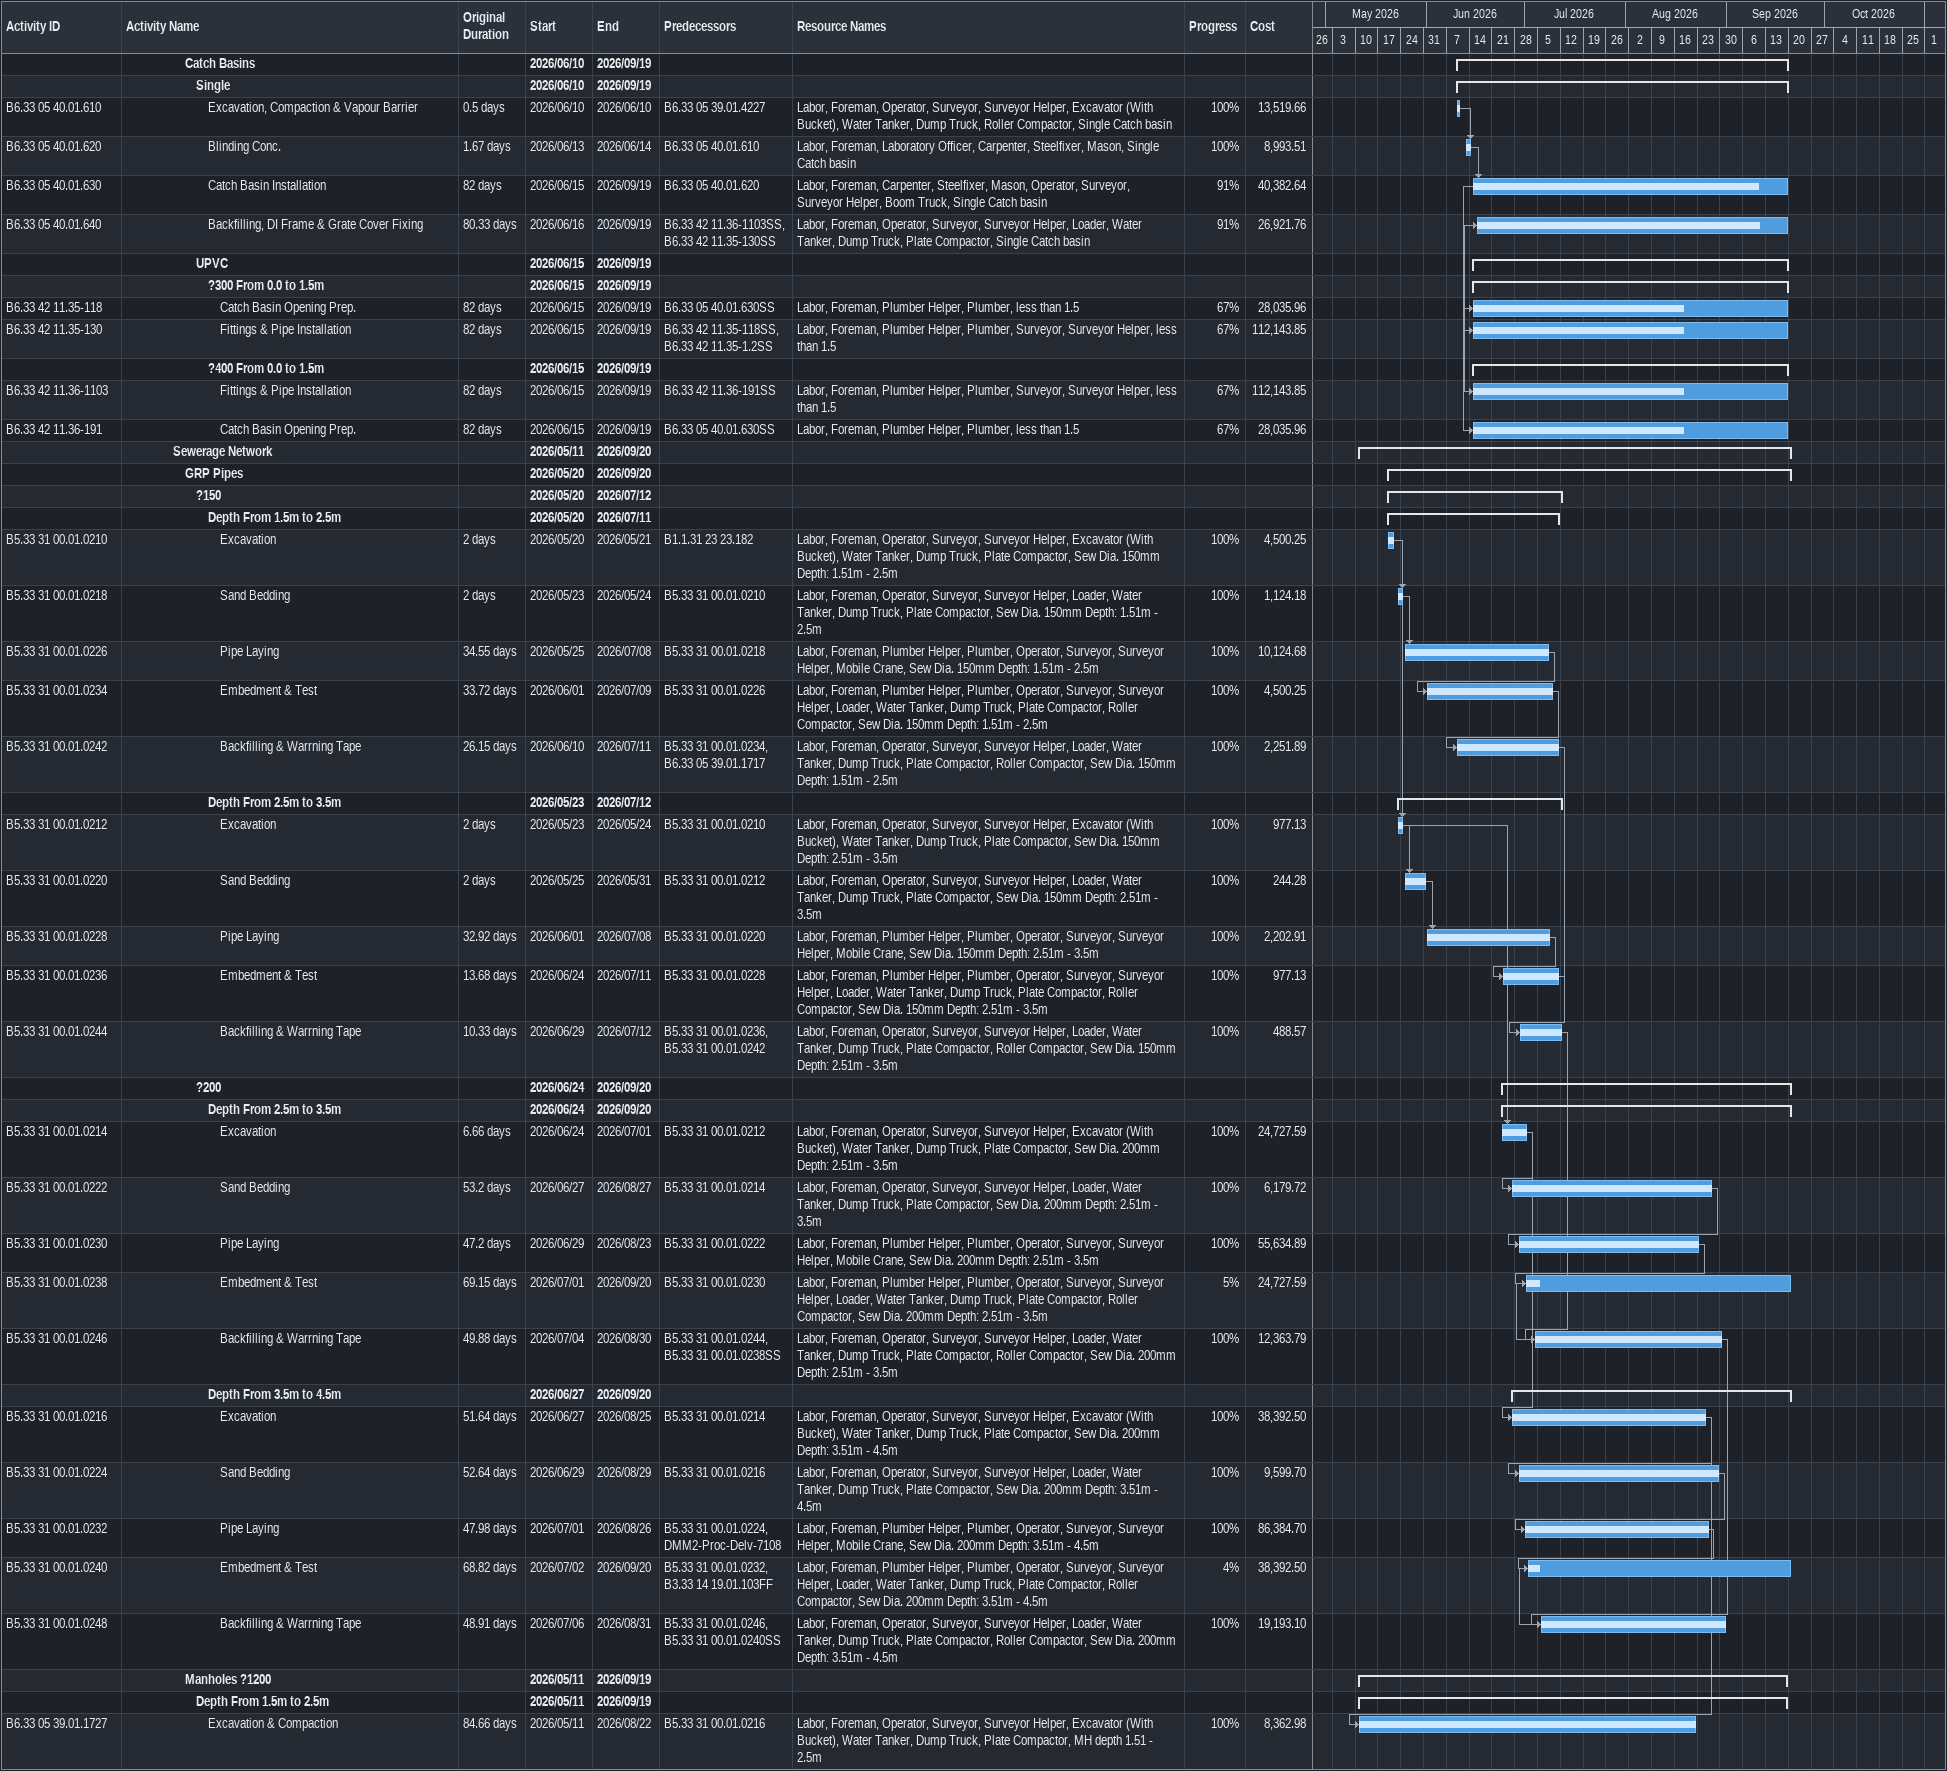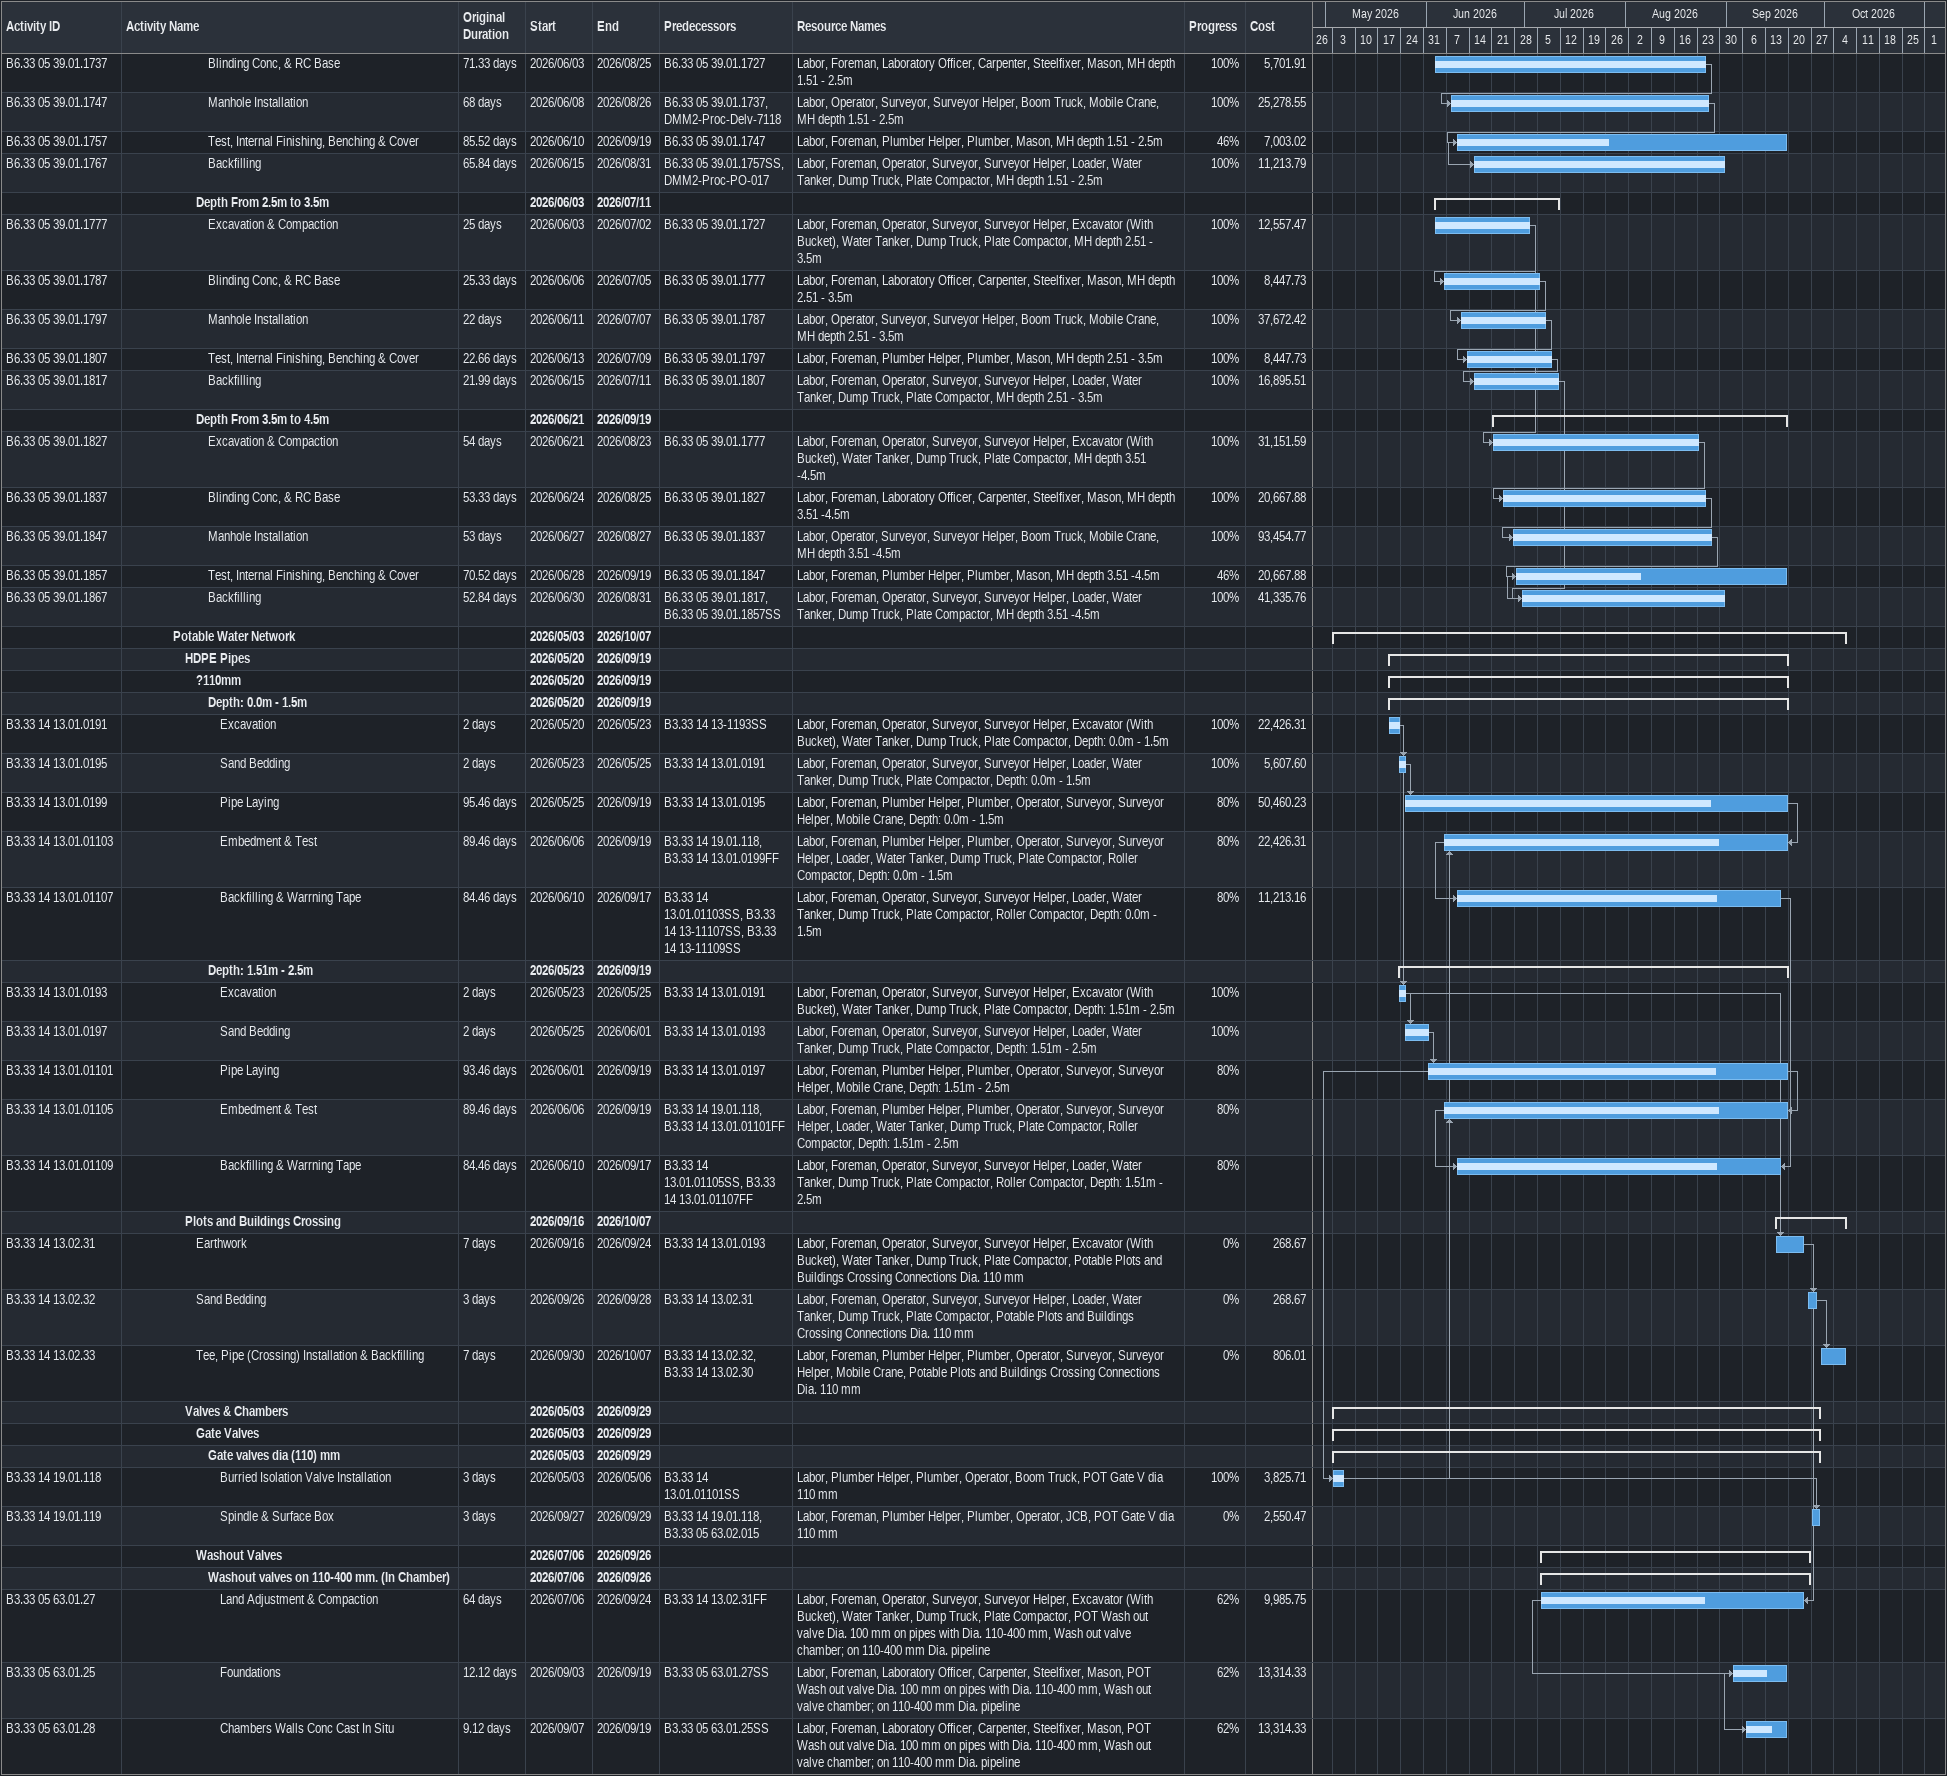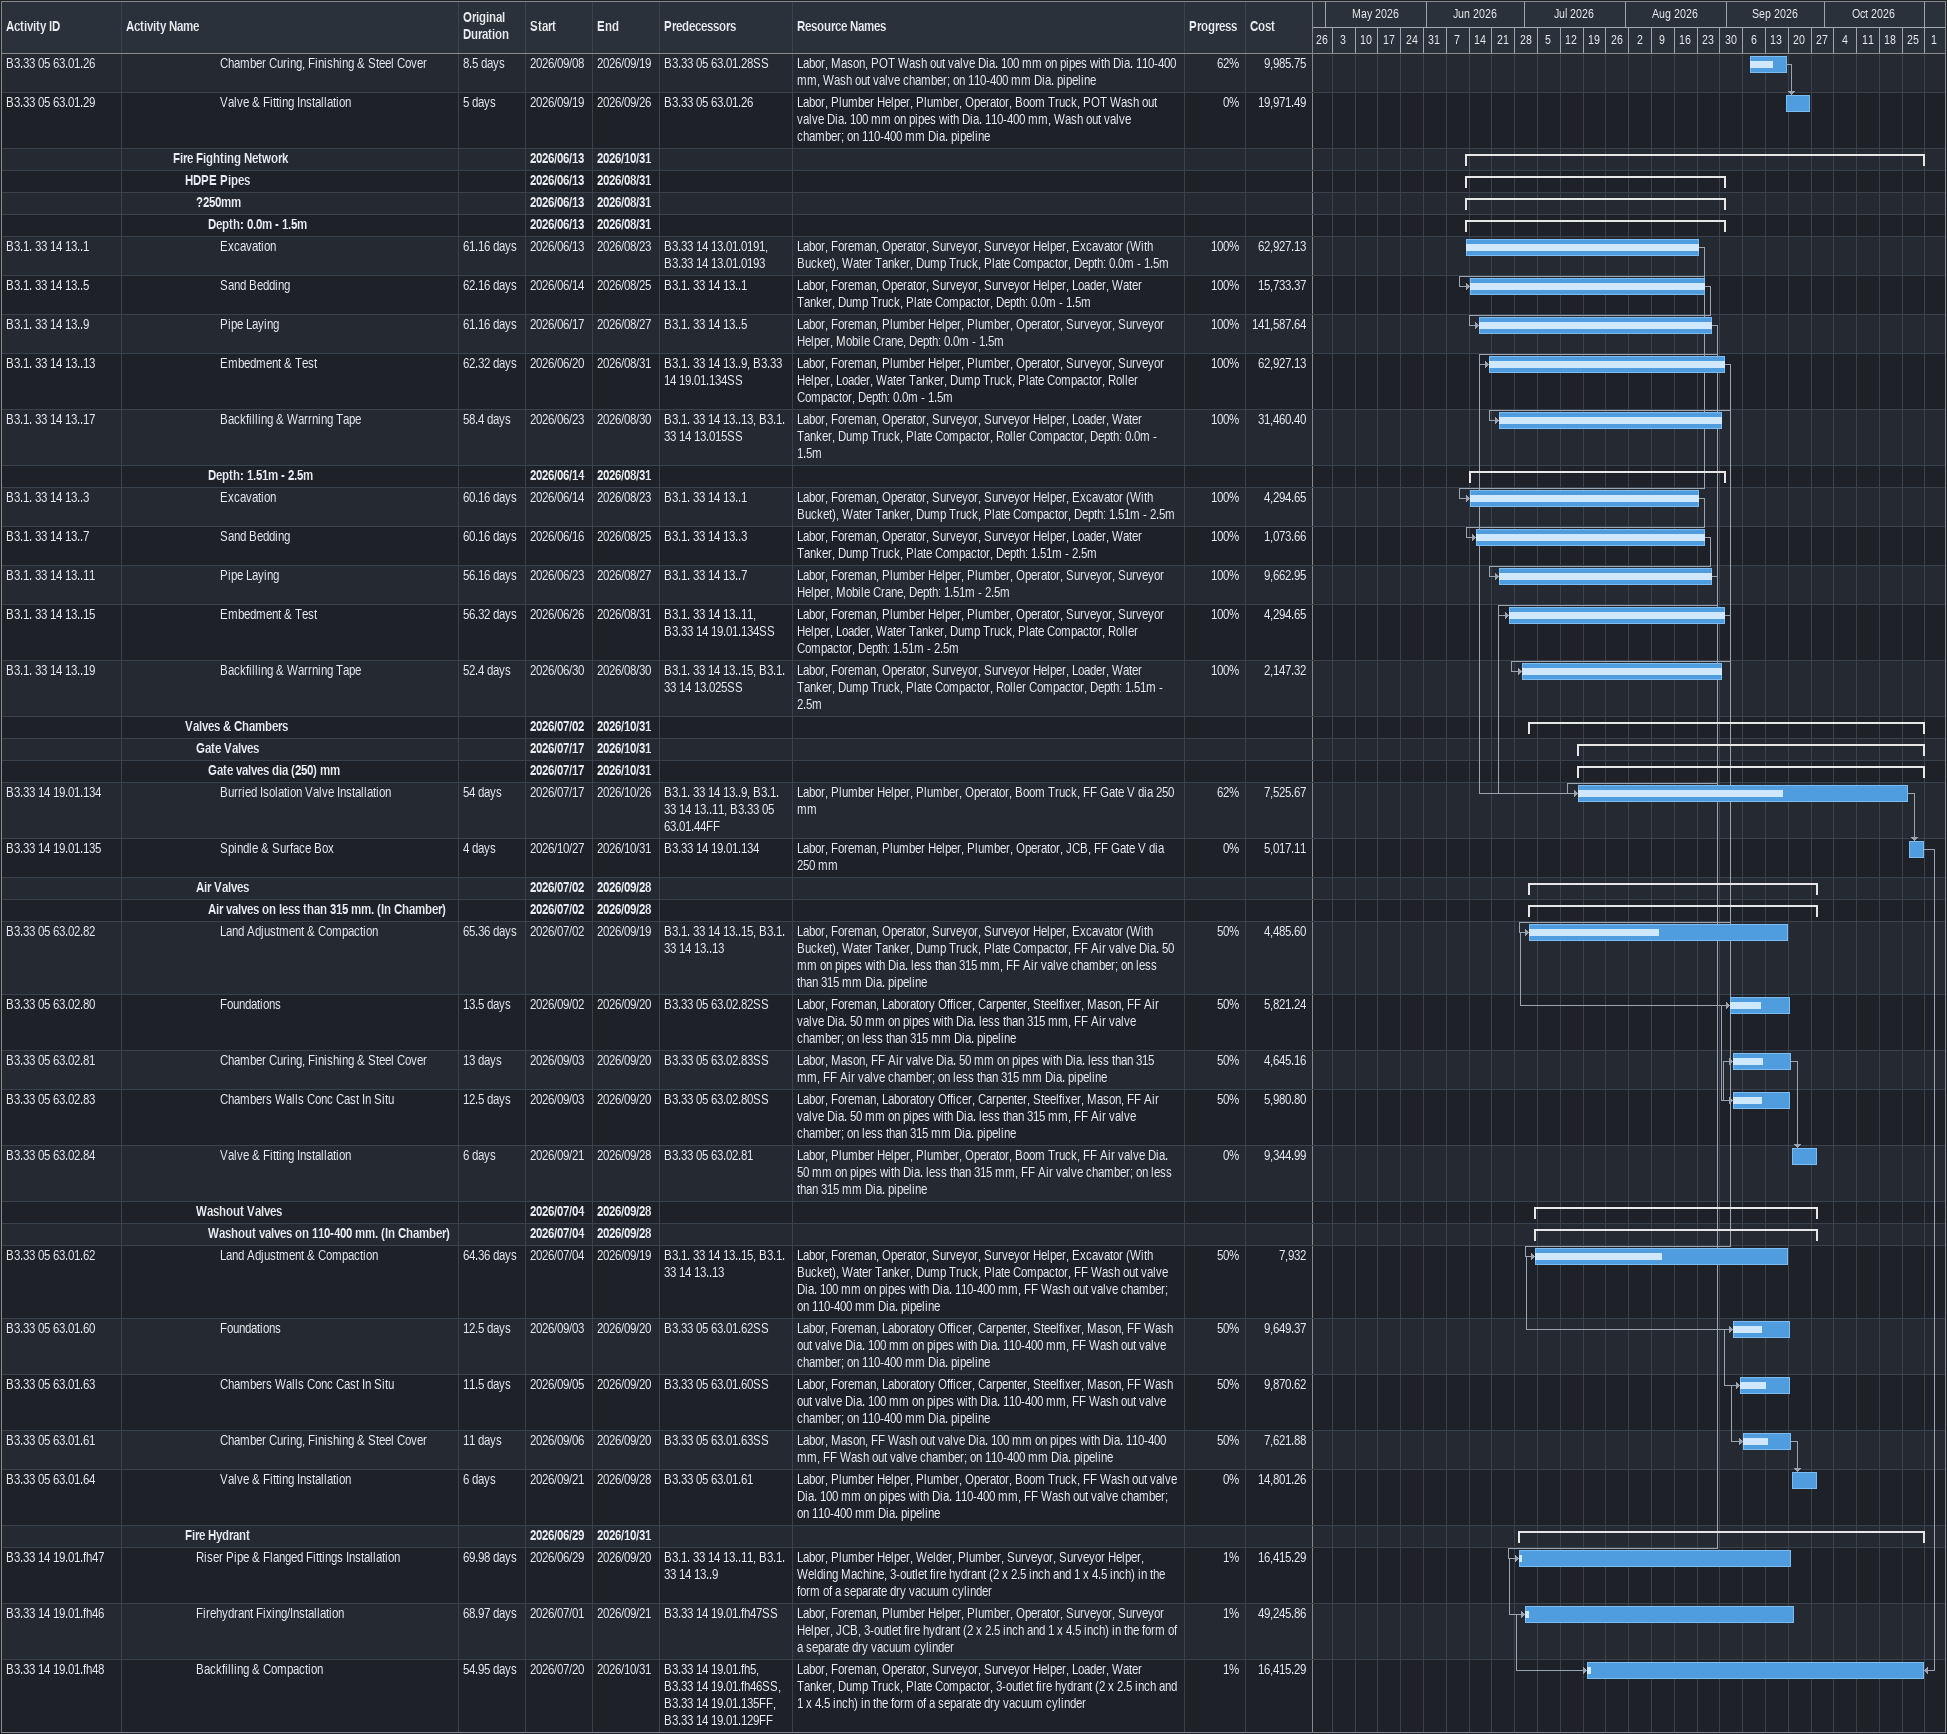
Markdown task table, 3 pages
| ID | Level | Task | Original duration | Start | Finish | Predecessors | Resources | % complete | Cost |
|---|---|---|---|---|---|---|---|---|---|
|  | 6 | **Catch Basins** |  | 2026-06-10 | 2026-09-19 |  |  |  |  |
|  | 7 | **Single** |  | 2026-06-10 | 2026-09-19 |  |  |  |  |
| B6.33 05 40.01.610 | 8 | Excavation, Compaction & Vapour Barrier | 0.5d | 2026-06-10 | 2026-06-10 | B6.33 05 39.01.4227 | Labor, Foreman, Operator, Surveyor, Surveyor Helper, Excavator (With Bucket), Water Tanker, Dump Truck, Roller Compactor, Single Catch basin | 100 | 13519.66 |
| B6.33 05 40.01.620 | 8 | Blinding Conc. | 1.67d | 2026-06-13 | 2026-06-14 | B6.33 05 40.01.610 | Labor, Foreman, Laboratory Officer, Carpenter, Steelfixer, Mason, Single Catch basin | 100 | 8993.51 |
| B6.33 05 40.01.630 | 8 | Catch Basin Installation | 82d | 2026-06-15 | 2026-09-19 | B6.33 05 40.01.620 | Labor, Foreman, Carpenter, Steelfixer, Mason, Operator, Surveyor, Surveyor Helper, Boom Truck, Single Catch basin | 91 | 40382.64 |
| B6.33 05 40.01.640 | 8 | Backfilling, DI Frame & Grate Cover Fixing | 80.33d | 2026-06-16 | 2026-09-19 | B6.33 42 11.36-1103SS, B6.33 42 11.35-130SS | Labor, Foreman, Operator, Surveyor, Surveyor Helper, Loader, Water Tanker, Dump Truck, Plate Compactor, Single Catch basin | 91 | 26921.76 |
|  | 7 | **UPVC** |  | 2026-06-15 | 2026-09-19 |  |  |  |  |
|  | 8 | **?300 From 0.0 to 1.5m** |  | 2026-06-15 | 2026-09-19 |  |  |  |  |
| B6.33 42 11.35-118 | 9 | Catch Basin Opening Prep. | 82d | 2026-06-15 | 2026-09-19 | B6.33 05 40.01.630SS | Labor, Foreman, Plumber Helper, Plumber, less than 1.5 | 67 | 28035.96 |
| B6.33 42 11.35-130 | 9 | Fittings & Pipe Installation | 82d | 2026-06-15 | 2026-09-19 | B6.33 42 11.35-118SS, B6.33 42 11.35-1.2SS | Labor, Foreman, Plumber Helper, Plumber, Surveyor, Surveyor Helper, less than 1.5 | 67 | 112143.85 |
|  | 8 | **?400 From 0.0 to 1.5m** |  | 2026-06-15 | 2026-09-19 |  |  |  |  |
| B6.33 42 11.36-1103 | 9 | Fittings & Pipe Installation | 82d | 2026-06-15 | 2026-09-19 | B6.33 42 11.36-191SS | Labor, Foreman, Plumber Helper, Plumber, Surveyor, Surveyor Helper, less than 1.5 | 67 | 112143.85 |
| B6.33 42 11.36-191 | 9 | Catch Basin Opening Prep. | 82d | 2026-06-15 | 2026-09-19 | B6.33 05 40.01.630SS | Labor, Foreman, Plumber Helper, Plumber, less than 1.5 | 67 | 28035.96 |
|  | 5 | **Sewerage Network** |  | 2026-05-11 | 2026-09-20 |  |  |  |  |
|  | 6 | **GRP Pipes** |  | 2026-05-20 | 2026-09-20 |  |  |  |  |
|  | 7 | **?150** |  | 2026-05-20 | 2026-07-12 |  |  |  |  |
|  | 8 | **Depth From 1.5m to 2.5m** |  | 2026-05-20 | 2026-07-11 |  |  |  |  |
| B5.33 31 00.01.0210 | 9 | Excavation | 2d | 2026-05-20 | 2026-05-21 | B1.1.31 23 23.182 | Labor, Foreman, Operator, Surveyor, Surveyor Helper, Excavator (With Bucket), Water Tanker, Dump Truck, Plate Compactor, Sew Dia. 150mm Depth: 1.51m - 2.5m | 100 | 4500.25 |
| B5.33 31 00.01.0218 | 9 | Sand Bedding | 2d | 2026-05-23 | 2026-05-24 | B5.33 31 00.01.0210 | Labor, Foreman, Operator, Surveyor, Surveyor Helper, Loader, Water Tanker, Dump Truck, Plate Compactor, Sew Dia. 150mm Depth: 1.51m - 2.5m | 100 | 1124.18 |
| B5.33 31 00.01.0226 | 9 | Pipe Laying | 34.55d | 2026-05-25 | 2026-07-08 | B5.33 31 00.01.0218 | Labor, Foreman, Plumber Helper, Plumber, Operator, Surveyor, Surveyor Helper, Mobile Crane, Sew Dia. 150mm Depth: 1.51m - 2.5m | 100 | 10124.68 |
| B5.33 31 00.01.0234 | 9 | Embedment & Test | 33.72d | 2026-06-01 | 2026-07-09 | B5.33 31 00.01.0226 | Labor, Foreman, Plumber Helper, Plumber, Operator, Surveyor, Surveyor Helper, Loader, Water Tanker, Dump Truck, Plate Compactor, Roller Compactor, Sew Dia. 150mm Depth: 1.51m - 2.5m | 100 | 4500.25 |
| B5.33 31 00.01.0242 | 9 | Backfilling & Warrning Tape | 26.15d | 2026-06-10 | 2026-07-11 | B5.33 31 00.01.0234, B6.33 05 39.01.1717 | Labor, Foreman, Operator, Surveyor, Surveyor Helper, Loader, Water Tanker, Dump Truck, Plate Compactor, Roller Compactor, Sew Dia. 150mm Depth: 1.51m - 2.5m | 100 | 2251.89 |
|  | 8 | **Depth From 2.5m to 3.5m** |  | 2026-05-23 | 2026-07-12 |  |  |  |  |
| B5.33 31 00.01.0212 | 9 | Excavation | 2d | 2026-05-23 | 2026-05-24 | B5.33 31 00.01.0210 | Labor, Foreman, Operator, Surveyor, Surveyor Helper, Excavator (With Bucket), Water Tanker, Dump Truck, Plate Compactor, Sew Dia. 150mm Depth: 2.51m - 3.5m | 100 | 977.13 |
| B5.33 31 00.01.0220 | 9 | Sand Bedding | 2d | 2026-05-25 | 2026-05-31 | B5.33 31 00.01.0212 | Labor, Foreman, Operator, Surveyor, Surveyor Helper, Loader, Water Tanker, Dump Truck, Plate Compactor, Sew Dia. 150mm Depth: 2.51m - 3.5m | 100 | 244.28 |
| B5.33 31 00.01.0228 | 9 | Pipe Laying | 32.92d | 2026-06-01 | 2026-07-08 | B5.33 31 00.01.0220 | Labor, Foreman, Plumber Helper, Plumber, Operator, Surveyor, Surveyor Helper, Mobile Crane, Sew Dia. 150mm Depth: 2.51m - 3.5m | 100 | 2202.91 |
| B5.33 31 00.01.0236 | 9 | Embedment & Test | 13.68d | 2026-06-24 | 2026-07-11 | B5.33 31 00.01.0228 | Labor, Foreman, Plumber Helper, Plumber, Operator, Surveyor, Surveyor Helper, Loader, Water Tanker, Dump Truck, Plate Compactor, Roller Compactor, Sew Dia. 150mm Depth: 2.51m - 3.5m | 100 | 977.13 |
| B5.33 31 00.01.0244 | 9 | Backfilling & Warrning Tape | 10.33d | 2026-06-29 | 2026-07-12 | B5.33 31 00.01.0236, B5.33 31 00.01.0242 | Labor, Foreman, Operator, Surveyor, Surveyor Helper, Loader, Water Tanker, Dump Truck, Plate Compactor, Roller Compactor, Sew Dia. 150mm Depth: 2.51m - 3.5m | 100 | 488.57 |
|  | 7 | **?200** |  | 2026-06-24 | 2026-09-20 |  |  |  |  |
|  | 8 | **Depth From 2.5m to 3.5m** |  | 2026-06-24 | 2026-09-20 |  |  |  |  |
| B5.33 31 00.01.0214 | 9 | Excavation | 6.66d | 2026-06-24 | 2026-07-01 | B5.33 31 00.01.0212 | Labor, Foreman, Operator, Surveyor, Surveyor Helper, Excavator (With Bucket), Water Tanker, Dump Truck, Plate Compactor, Sew Dia. 200mm Depth: 2.51m - 3.5m | 100 | 24727.59 |
| B5.33 31 00.01.0222 | 9 | Sand Bedding | 53.2d | 2026-06-27 | 2026-08-27 | B5.33 31 00.01.0214 | Labor, Foreman, Operator, Surveyor, Surveyor Helper, Loader, Water Tanker, Dump Truck, Plate Compactor, Sew Dia. 200mm Depth: 2.51m - 3.5m | 100 | 6179.72 |
| B5.33 31 00.01.0230 | 9 | Pipe Laying | 47.2d | 2026-06-29 | 2026-08-23 | B5.33 31 00.01.0222 | Labor, Foreman, Plumber Helper, Plumber, Operator, Surveyor, Surveyor Helper, Mobile Crane, Sew Dia. 200mm Depth: 2.51m - 3.5m | 100 | 55634.89 |
| B5.33 31 00.01.0238 | 9 | Embedment & Test | 69.15d | 2026-07-01 | 2026-09-20 | B5.33 31 00.01.0230 | Labor, Foreman, Plumber Helper, Plumber, Operator, Surveyor, Surveyor Helper, Loader, Water Tanker, Dump Truck, Plate Compactor, Roller Compactor, Sew Dia. 200mm Depth: 2.51m - 3.5m | 5 | 24727.59 |
| B5.33 31 00.01.0246 | 9 | Backfilling & Warrning Tape | 49.88d | 2026-07-04 | 2026-08-30 | B5.33 31 00.01.0244, B5.33 31 00.01.0238SS | Labor, Foreman, Operator, Surveyor, Surveyor Helper, Loader, Water Tanker, Dump Truck, Plate Compactor, Roller Compactor, Sew Dia. 200mm Depth: 2.51m - 3.5m | 100 | 12363.79 |
|  | 8 | **Depth From 3.5m to 4.5m** |  | 2026-06-27 | 2026-09-20 |  |  |  |  |
| B5.33 31 00.01.0216 | 9 | Excavation | 51.64d | 2026-06-27 | 2026-08-25 | B5.33 31 00.01.0214 | Labor, Foreman, Operator, Surveyor, Surveyor Helper, Excavator (With Bucket), Water Tanker, Dump Truck, Plate Compactor, Sew Dia. 200mm Depth: 3.51m - 4.5m | 100 | 38392.50 |
| B5.33 31 00.01.0224 | 9 | Sand Bedding | 52.64d | 2026-06-29 | 2026-08-29 | B5.33 31 00.01.0216 | Labor, Foreman, Operator, Surveyor, Surveyor Helper, Loader, Water Tanker, Dump Truck, Plate Compactor, Sew Dia. 200mm Depth: 3.51m - 4.5m | 100 | 9599.70 |
| B5.33 31 00.01.0232 | 9 | Pipe Laying | 47.98d | 2026-07-01 | 2026-08-26 | B5.33 31 00.01.0224, DMM2-Proc-Delv-7108 | Labor, Foreman, Plumber Helper, Plumber, Operator, Surveyor, Surveyor Helper, Mobile Crane, Sew Dia. 200mm Depth: 3.51m - 4.5m | 100 | 86384.70 |
| B5.33 31 00.01.0240 | 9 | Embedment & Test | 68.82d | 2026-07-02 | 2026-09-20 | B5.33 31 00.01.0232, B3.33 14 19.01.103FF | Labor, Foreman, Plumber Helper, Plumber, Operator, Surveyor, Surveyor Helper, Loader, Water Tanker, Dump Truck, Plate Compactor, Roller Compactor, Sew Dia. 200mm Depth: 3.51m - 4.5m | 4 | 38392.50 |
| B5.33 31 00.01.0248 | 9 | Backfilling & Warrning Tape | 48.91d | 2026-07-06 | 2026-08-31 | B5.33 31 00.01.0246, B5.33 31 00.01.0240SS | Labor, Foreman, Operator, Surveyor, Surveyor Helper, Loader, Water Tanker, Dump Truck, Plate Compactor, Roller Compactor, Sew Dia. 200mm Depth: 3.51m - 4.5m | 100 | 19193.10 |
|  | 6 | **Manholes ?1200** |  | 2026-05-11 | 2026-09-19 |  |  |  |  |
|  | 7 | **Depth From 1.5m to 2.5m** |  | 2026-05-11 | 2026-09-19 |  |  |  |  |
| B6.33 05 39.01.1727 | 8 | Excavation & Compaction | 84.66d | 2026-05-11 | 2026-08-22 | B5.33 31 00.01.0216 | Labor, Foreman, Operator, Surveyor, Surveyor Helper, Excavator (With Bucket), Water Tanker, Dump Truck, Plate Compactor, MH depth 1.51 - 2.5m | 100 | 8362.98 |
| B6.33 05 39.01.1737 | 8 | Blinding Conc, & RC Base | 71.33d | 2026-06-03 | 2026-08-25 | B6.33 05 39.01.1727 | Labor, Foreman, Laboratory Officer, Carpenter, Steelfixer, Mason, MH depth 1.51 - 2.5m | 100 | 5701.91 |
| B6.33 05 39.01.1747 | 8 | Manhole Installation | 68d | 2026-06-08 | 2026-08-26 | B6.33 05 39.01.1737, DMM2-Proc-Delv-7118 | Labor, Operator, Surveyor, Surveyor Helper, Boom Truck, Mobile Crane, MH depth 1.51 - 2.5m | 100 | 25278.55 |
| B6.33 05 39.01.1757 | 8 | Test, Internal Finishing, Benching & Cover | 85.52d | 2026-06-10 | 2026-09-19 | B6.33 05 39.01.1747 | Labor, Foreman, Plumber Helper, Plumber, Mason, MH depth 1.51 - 2.5m | 46 | 7003.02 |
| B6.33 05 39.01.1767 | 8 | Backfilling | 65.84d | 2026-06-15 | 2026-08-31 | B6.33 05 39.01.1757SS, DMM2-Proc-PO-017 | Labor, Foreman, Operator, Surveyor, Surveyor Helper, Loader, Water Tanker, Dump Truck, Plate Compactor, MH depth 1.51 - 2.5m | 100 | 11213.79 |
|  | 7 | **Depth From 2.5m to 3.5m** |  | 2026-06-03 | 2026-07-11 |  |  |  |  |
| B6.33 05 39.01.1777 | 8 | Excavation & Compaction | 25d | 2026-06-03 | 2026-07-02 | B6.33 05 39.01.1727 | Labor, Foreman, Operator, Surveyor, Surveyor Helper, Excavator (With Bucket), Water Tanker, Dump Truck, Plate Compactor, MH depth 2.51 - 3.5m | 100 | 12557.47 |
| B6.33 05 39.01.1787 | 8 | Blinding Conc, & RC Base | 25.33d | 2026-06-06 | 2026-07-05 | B6.33 05 39.01.1777 | Labor, Foreman, Laboratory Officer, Carpenter, Steelfixer, Mason, MH depth 2.51 - 3.5m | 100 | 8447.73 |
| B6.33 05 39.01.1797 | 8 | Manhole Installation | 22d | 2026-06-11 | 2026-07-07 | B6.33 05 39.01.1787 | Labor, Operator, Surveyor, Surveyor Helper, Boom Truck, Mobile Crane, MH depth 2.51 - 3.5m | 100 | 37672.42 |
| B6.33 05 39.01.1807 | 8 | Test, Internal Finishing, Benching & Cover | 22.66d | 2026-06-13 | 2026-07-09 | B6.33 05 39.01.1797 | Labor, Foreman, Plumber Helper, Plumber, Mason, MH depth 2.51 - 3.5m | 100 | 8447.73 |
| B6.33 05 39.01.1817 | 8 | Backfilling | 21.99d | 2026-06-15 | 2026-07-11 | B6.33 05 39.01.1807 | Labor, Foreman, Operator, Surveyor, Surveyor Helper, Loader, Water Tanker, Dump Truck, Plate Compactor, MH depth 2.51 - 3.5m | 100 | 16895.51 |
|  | 7 | **Depth From 3.5m to 4.5m** |  | 2026-06-21 | 2026-09-19 |  |  |  |  |
| B6.33 05 39.01.1827 | 8 | Excavation & Compaction | 54d | 2026-06-21 | 2026-08-23 | B6.33 05 39.01.1777 | Labor, Foreman, Operator, Surveyor, Surveyor Helper, Excavator (With Bucket), Water Tanker, Dump Truck, Plate Compactor, MH depth 3.51 -4.5m | 100 | 31151.59 |
| B6.33 05 39.01.1837 | 8 | Blinding Conc, & RC Base | 53.33d | 2026-06-24 | 2026-08-25 | B6.33 05 39.01.1827 | Labor, Foreman, Laboratory Officer, Carpenter, Steelfixer, Mason, MH depth 3.51 -4.5m | 100 | 20667.88 |
| B6.33 05 39.01.1847 | 8 | Manhole Installation | 53d | 2026-06-27 | 2026-08-27 | B6.33 05 39.01.1837 | Labor, Operator, Surveyor, Surveyor Helper, Boom Truck, Mobile Crane, MH depth 3.51 -4.5m | 100 | 93454.77 |
| B6.33 05 39.01.1857 | 8 | Test, Internal Finishing, Benching & Cover | 70.52d | 2026-06-28 | 2026-09-19 | B6.33 05 39.01.1847 | Labor, Foreman, Plumber Helper, Plumber, Mason, MH depth 3.51 -4.5m | 46 | 20667.88 |
| B6.33 05 39.01.1867 | 8 | Backfilling | 52.84d | 2026-06-30 | 2026-08-31 | B6.33 05 39.01.1817, B6.33 05 39.01.1857SS | Labor, Foreman, Operator, Surveyor, Surveyor Helper, Loader, Water Tanker, Dump Truck, Plate Compactor, MH depth 3.51 -4.5m | 100 | 41335.76 |
|  | 5 | **Potable Water Network** |  | 2026-05-03 | 2026-10-07 |  |  |  |  |
|  | 6 | **HDPE Pipes** |  | 2026-05-20 | 2026-09-19 |  |  |  |  |
|  | 7 | **?110mm** |  | 2026-05-20 | 2026-09-19 |  |  |  |  |
|  | 8 | **Depth: 0.0m - 1.5m** |  | 2026-05-20 | 2026-09-19 |  |  |  |  |
| B3.33 14 13.01.0191 | 9 | Excavation | 2d | 2026-05-20 | 2026-05-23 | B3.33 14 13-1193SS | Labor, Foreman, Operator, Surveyor, Surveyor Helper, Excavator (With Bucket), Water Tanker, Dump Truck, Plate Compactor, Depth: 0.0m - 1.5m | 100 | 22426.31 |
| B3.33 14 13.01.0195 | 9 | Sand Bedding | 2d | 2026-05-23 | 2026-05-25 | B3.33 14 13.01.0191 | Labor, Foreman, Operator, Surveyor, Surveyor Helper, Loader, Water Tanker, Dump Truck, Plate Compactor, Depth: 0.0m - 1.5m | 100 | 5607.60 |
| B3.33 14 13.01.0199 | 9 | Pipe Laying | 95.46d | 2026-05-25 | 2026-09-19 | B3.33 14 13.01.0195 | Labor, Foreman, Plumber Helper, Plumber, Operator, Surveyor, Surveyor Helper, Mobile Crane, Depth: 0.0m - 1.5m | 80 | 50460.23 |
| B3.33 14 13.01.01103 | 9 | Embedment & Test | 89.46d | 2026-06-06 | 2026-09-19 | B3.33 14 19.01.118, B3.33 14 13.01.0199FF | Labor, Foreman, Plumber Helper, Plumber, Operator, Surveyor, Surveyor Helper, Loader, Water Tanker, Dump Truck, Plate Compactor, Roller Compactor, Depth: 0.0m - 1.5m | 80 | 22426.31 |
| B3.33 14 13.01.01107 | 9 | Backfilling & Warrning Tape | 84.46d | 2026-06-10 | 2026-09-17 | B3.33 14 13.01.01103SS, B3.33 14 13-11107SS, B3.33 14 13-11109SS | Labor, Foreman, Operator, Surveyor, Surveyor Helper, Loader, Water Tanker, Dump Truck, Plate Compactor, Roller Compactor, Depth: 0.0m - 1.5m | 80 | 11213.16 |
|  | 8 | **Depth: 1.51m - 2.5m** |  | 2026-05-23 | 2026-09-19 |  |  |  |  |
| B3.33 14 13.01.0193 | 9 | Excavation | 2d | 2026-05-23 | 2026-05-25 | B3.33 14 13.01.0191 | Labor, Foreman, Operator, Surveyor, Surveyor Helper, Excavator (With Bucket), Water Tanker, Dump Truck, Plate Compactor, Depth: 1.51m - 2.5m | 100 |  |
| B3.33 14 13.01.0197 | 9 | Sand Bedding | 2d | 2026-05-25 | 2026-06-01 | B3.33 14 13.01.0193 | Labor, Foreman, Operator, Surveyor, Surveyor Helper, Loader, Water Tanker, Dump Truck, Plate Compactor, Depth: 1.51m - 2.5m | 100 |  |
| B3.33 14 13.01.01101 | 9 | Pipe Laying | 93.46d | 2026-06-01 | 2026-09-19 | B3.33 14 13.01.0197 | Labor, Foreman, Plumber Helper, Plumber, Operator, Surveyor, Surveyor Helper, Mobile Crane, Depth: 1.51m - 2.5m | 80 |  |
| B3.33 14 13.01.01105 | 9 | Embedment & Test | 89.46d | 2026-06-06 | 2026-09-19 | B3.33 14 19.01.118, B3.33 14 13.01.01101FF | Labor, Foreman, Plumber Helper, Plumber, Operator, Surveyor, Surveyor Helper, Loader, Water Tanker, Dump Truck, Plate Compactor, Roller Compactor, Depth: 1.51m - 2.5m | 80 |  |
| B3.33 14 13.01.01109 | 9 | Backfilling & Warrning Tape | 84.46d | 2026-06-10 | 2026-09-17 | B3.33 14 13.01.01105SS, B3.33 14 13.01.01107FF | Labor, Foreman, Operator, Surveyor, Surveyor Helper, Loader, Water Tanker, Dump Truck, Plate Compactor, Roller Compactor, Depth: 1.51m - 2.5m | 80 |  |
|  | 6 | **Plots and Buildings Crossing** |  | 2026-09-16 | 2026-10-07 |  |  |  |  |
| B3.33 14 13.02.31 | 7 | Earthwork | 7d | 2026-09-16 | 2026-09-24 | B3.33 14 13.01.0193 | Labor, Foreman, Operator, Surveyor, Surveyor Helper, Excavator (With Bucket), Water Tanker, Dump Truck, Plate Compactor, Potable Plots and Buildings Crossing Connections Dia. 110 mm | 0 | 268.67 |
| B3.33 14 13.02.32 | 7 | Sand Bedding | 3d | 2026-09-26 | 2026-09-28 | B3.33 14 13.02.31 | Labor, Foreman, Operator, Surveyor, Surveyor Helper, Loader, Water Tanker, Dump Truck, Plate Compactor, Potable Plots and Buildings Crossing Connections Dia. 110 mm | 0 | 268.67 |
| B3.33 14 13.02.33 | 7 | Tee, Pipe (Crossing) Installation & Backfilling | 7d | 2026-09-30 | 2026-10-07 | B3.33 14 13.02.32, B3.33 14 13.02.30 | Labor, Foreman, Plumber Helper, Plumber, Operator, Surveyor, Surveyor Helper, Mobile Crane, Potable Plots and Buildings Crossing Connections Dia. 110 mm | 0 | 806.01 |
|  | 6 | **Valves & Chambers** |  | 2026-05-03 | 2026-09-29 |  |  |  |  |
|  | 7 | **Gate Valves** |  | 2026-05-03 | 2026-09-29 |  |  |  |  |
|  | 8 | **Gate valves dia (110) mm** |  | 2026-05-03 | 2026-09-29 |  |  |  |  |
| B3.33 14 19.01.118 | 9 | Burried Isolation Valve Installation | 3d | 2026-05-03 | 2026-05-06 | B3.33 14 13.01.01101SS | Labor, Plumber Helper, Plumber, Operator, Boom Truck, POT Gate V dia 110 mm | 100 | 3825.71 |
| B3.33 14 19.01.119 | 9 | Spindle & Surface Box | 3d | 2026-09-27 | 2026-09-29 | B3.33 14 19.01.118, B3.33 05 63.02.015 | Labor, Foreman, Plumber Helper, Plumber, Operator, JCB, POT Gate V dia 110 mm | 0 | 2550.47 |
|  | 7 | **Washout Valves** |  | 2026-07-06 | 2026-09-26 |  |  |  |  |
|  | 8 | **Washout valves on 110-400 mm. (In Chamber)** |  | 2026-07-06 | 2026-09-26 |  |  |  |  |
| B3.33 05 63.01.27 | 9 | Land Adjustment & Compaction | 64d | 2026-07-06 | 2026-09-24 | B3.33 14 13.02.31FF | Labor, Foreman, Operator, Surveyor, Surveyor Helper, Excavator (With Bucket), Water Tanker, Dump Truck, Plate Compactor, POT Wash out valve Dia. 100 mm on pipes with Dia. 110-400 mm, Wash out valve chamber; on 110-400 mm Dia. pipeline | 62 | 9985.75 |
| B3.33 05 63.01.25 | 9 | Foundations | 12.12d | 2026-09-03 | 2026-09-19 | B3.33 05 63.01.27SS | Labor, Foreman, Laboratory Officer, Carpenter, Steelfixer, Mason, POT Wash out valve Dia. 100 mm on pipes with Dia. 110-400 mm, Wash out valve chamber; on 110-400 mm Dia. pipeline | 62 | 13314.33 |
| B3.33 05 63.01.28 | 9 | Chambers Walls Conc Cast In Situ | 9.12d | 2026-09-07 | 2026-09-19 | B3.33 05 63.01.25SS | Labor, Foreman, Laboratory Officer, Carpenter, Steelfixer, Mason, POT Wash out valve Dia. 100 mm on pipes with Dia. 110-400 mm, Wash out valve chamber; on 110-400 mm Dia. pipeline | 62 | 13314.33 |
| B3.33 05 63.01.26 | 9 | Chamber Curing, Finishing & Steel Cover | 8.5d | 2026-09-08 | 2026-09-19 | B3.33 05 63.01.28SS | Labor, Mason, POT Wash out valve Dia. 100 mm on pipes with Dia. 110-400 mm, Wash out valve chamber; on 110-400 mm Dia. pipeline | 62 | 9985.75 |
| B3.33 05 63.01.29 | 9 | Valve & Fitting Installation | 5d | 2026-09-19 | 2026-09-26 | B3.33 05 63.01.26 | Labor, Plumber Helper, Plumber, Operator, Boom Truck, POT Wash out valve Dia. 100 mm on pipes with Dia. 110-400 mm, Wash out valve chamber; on 110-400 mm Dia. pipeline | 0 | 19971.49 |
|  | 5 | **Fire Fighting Network** |  | 2026-06-13 | 2026-10-31 |  |  |  |  |
|  | 6 | **HDPE Pipes** |  | 2026-06-13 | 2026-08-31 |  |  |  |  |
|  | 7 | **?250mm** |  | 2026-06-13 | 2026-08-31 |  |  |  |  |
|  | 8 | **Depth: 0.0m - 1.5m** |  | 2026-06-13 | 2026-08-31 |  |  |  |  |
| B3.1. 33 14 13..1 | 9 | Excavation | 61.16d | 2026-06-13 | 2026-08-23 | B3.33 14 13.01.0191, B3.33 14 13.01.0193 | Labor, Foreman, Operator, Surveyor, Surveyor Helper, Excavator (With Bucket), Water Tanker, Dump Truck, Plate Compactor, Depth: 0.0m - 1.5m | 100 | 62927.13 |
| B3.1. 33 14 13..5 | 9 | Sand Bedding | 62.16d | 2026-06-14 | 2026-08-25 | B3.1. 33 14 13..1 | Labor, Foreman, Operator, Surveyor, Surveyor Helper, Loader, Water Tanker, Dump Truck, Plate Compactor, Depth: 0.0m - 1.5m | 100 | 15733.37 |
| B3.1. 33 14 13..9 | 9 | Pipe Laying | 61.16d | 2026-06-17 | 2026-08-27 | B3.1. 33 14 13..5 | Labor, Foreman, Plumber Helper, Plumber, Operator, Surveyor, Surveyor Helper, Mobile Crane, Depth: 0.0m - 1.5m | 100 | 141587.64 |
| B3.1. 33 14 13..13 | 9 | Embedment & Test | 62.32d | 2026-06-20 | 2026-08-31 | B3.1. 33 14 13..9, B3.33 14 19.01.134SS | Labor, Foreman, Plumber Helper, Plumber, Operator, Surveyor, Surveyor Helper, Loader, Water Tanker, Dump Truck, Plate Compactor, Roller Compactor, Depth: 0.0m - 1.5m | 100 | 62927.13 |
| B3.1. 33 14 13..17 | 9 | Backfilling & Warrning Tape | 58.4d | 2026-06-23 | 2026-08-30 | B3.1. 33 14 13..13, B3.1. 33 14 13.015SS | Labor, Foreman, Operator, Surveyor, Surveyor Helper, Loader, Water Tanker, Dump Truck, Plate Compactor, Roller Compactor, Depth: 0.0m - 1.5m | 100 | 31460.40 |
|  | 8 | **Depth: 1.51m - 2.5m** |  | 2026-06-14 | 2026-08-31 |  |  |  |  |
| B3.1. 33 14 13..3 | 9 | Excavation | 60.16d | 2026-06-14 | 2026-08-23 | B3.1. 33 14 13..1 | Labor, Foreman, Operator, Surveyor, Surveyor Helper, Excavator (With Bucket), Water Tanker, Dump Truck, Plate Compactor, Depth: 1.51m - 2.5m | 100 | 4294.65 |
| B3.1. 33 14 13..7 | 9 | Sand Bedding | 60.16d | 2026-06-16 | 2026-08-25 | B3.1. 33 14 13..3 | Labor, Foreman, Operator, Surveyor, Surveyor Helper, Loader, Water Tanker, Dump Truck, Plate Compactor, Depth: 1.51m - 2.5m | 100 | 1073.66 |
| B3.1. 33 14 13..11 | 9 | Pipe Laying | 56.16d | 2026-06-23 | 2026-08-27 | B3.1. 33 14 13..7 | Labor, Foreman, Plumber Helper, Plumber, Operator, Surveyor, Surveyor Helper, Mobile Crane, Depth: 1.51m - 2.5m | 100 | 9662.95 |
| B3.1. 33 14 13..15 | 9 | Embedment & Test | 56.32d | 2026-06-26 | 2026-08-31 | B3.1. 33 14 13..11, B3.33 14 19.01.134SS | Labor, Foreman, Plumber Helper, Plumber, Operator, Surveyor, Surveyor Helper, Loader, Water Tanker, Dump Truck, Plate Compactor, Roller Compactor, Depth: 1.51m - 2.5m | 100 | 4294.65 |
| B3.1. 33 14 13..19 | 9 | Backfilling & Warrning Tape | 52.4d | 2026-06-30 | 2026-08-30 | B3.1. 33 14 13..15, B3.1. 33 14 13.025SS | Labor, Foreman, Operator, Surveyor, Surveyor Helper, Loader, Water Tanker, Dump Truck, Plate Compactor, Roller Compactor, Depth: 1.51m - 2.5m | 100 | 2147.32 |
|  | 6 | **Valves & Chambers** |  | 2026-07-02 | 2026-10-31 |  |  |  |  |
|  | 7 | **Gate Valves** |  | 2026-07-17 | 2026-10-31 |  |  |  |  |
|  | 8 | **Gate valves dia (250) mm** |  | 2026-07-17 | 2026-10-31 |  |  |  |  |
| B3.33 14 19.01.134 | 9 | Burried Isolation Valve Installation | 54d | 2026-07-17 | 2026-10-26 | B3.1. 33 14 13..9, B3.1. 33 14 13..11, B3.33 05 63.01.44FF | Labor, Plumber Helper, Plumber, Operator, Boom Truck, FF Gate V dia 250 mm | 62 | 7525.67 |
| B3.33 14 19.01.135 | 9 | Spindle & Surface Box | 4d | 2026-10-27 | 2026-10-31 | B3.33 14 19.01.134 | Labor, Foreman, Plumber Helper, Plumber, Operator, JCB, FF Gate V dia 250 mm | 0 | 5017.11 |
|  | 7 | **Air Valves** |  | 2026-07-02 | 2026-09-28 |  |  |  |  |
|  | 8 | **Air valves on less than 315 mm. (In Chamber)** |  | 2026-07-02 | 2026-09-28 |  |  |  |  |
| B3.33 05 63.02.82 | 9 | Land Adjustment & Compaction | 65.36d | 2026-07-02 | 2026-09-19 | B3.1. 33 14 13..15, B3.1. 33 14 13..13 | Labor, Foreman, Operator, Surveyor, Surveyor Helper, Excavator (With Bucket), Water Tanker, Dump Truck, Plate Compactor, FF Air valve Dia. 50 mm on pipes with Dia. less than 315 mm, FF Air valve chamber; on less than 315 mm Dia. pipeline | 50 | 4485.60 |
| B3.33 05 63.02.80 | 9 | Foundations | 13.5d | 2026-09-02 | 2026-09-20 | B3.33 05 63.02.82SS | Labor, Foreman, Laboratory Officer, Carpenter, Steelfixer, Mason, FF Air valve Dia. 50 mm on pipes with Dia. less than 315 mm, FF Air valve chamber; on less than 315 mm Dia. pipeline | 50 | 5821.24 |
| B3.33 05 63.02.81 | 9 | Chamber Curing, Finishing & Steel Cover | 13d | 2026-09-03 | 2026-09-20 | B3.33 05 63.02.83SS | Labor, Mason, FF Air valve Dia. 50 mm on pipes with Dia. less than 315 mm, FF Air valve chamber; on less than 315 mm Dia. pipeline | 50 | 4645.16 |
| B3.33 05 63.02.83 | 9 | Chambers Walls Conc Cast In Situ | 12.5d | 2026-09-03 | 2026-09-20 | B3.33 05 63.02.80SS | Labor, Foreman, Laboratory Officer, Carpenter, Steelfixer, Mason, FF Air valve Dia. 50 mm on pipes with Dia. less than 315 mm, FF Air valve chamber; on less than 315 mm Dia. pipeline | 50 | 5980.80 |
| B3.33 05 63.02.84 | 9 | Valve & Fitting Installation | 6d | 2026-09-21 | 2026-09-28 | B3.33 05 63.02.81 | Labor, Plumber Helper, Plumber, Operator, Boom Truck, FF Air valve Dia. 50 mm on pipes with Dia. less than 315 mm, FF Air valve chamber; on less than 315 mm Dia. pipeline | 0 | 9344.99 |
|  | 7 | **Washout Valves** |  | 2026-07-04 | 2026-09-28 |  |  |  |  |
|  | 8 | **Washout valves on 110-400 mm. (In Chamber)** |  | 2026-07-04 | 2026-09-28 |  |  |  |  |
| B3.33 05 63.01.62 | 9 | Land Adjustment & Compaction | 64.36d | 2026-07-04 | 2026-09-19 | B3.1. 33 14 13..15, B3.1. 33 14 13..13 | Labor, Foreman, Operator, Surveyor, Surveyor Helper, Excavator (With Bucket), Water Tanker, Dump Truck, Plate Compactor, FF Wash out valve Dia. 100 mm on pipes with Dia. 110-400 mm, FF Wash out valve chamber; on 110-400 mm Dia. pipeline | 50 | 7932 |
| B3.33 05 63.01.60 | 9 | Foundations | 12.5d | 2026-09-03 | 2026-09-20 | B3.33 05 63.01.62SS | Labor, Foreman, Laboratory Officer, Carpenter, Steelfixer, Mason, FF Wash out valve Dia. 100 mm on pipes with Dia. 110-400 mm, FF Wash out valve chamber; on 110-400 mm Dia. pipeline | 50 | 9649.37 |
| B3.33 05 63.01.63 | 9 | Chambers Walls Conc Cast In Situ | 11.5d | 2026-09-05 | 2026-09-20 | B3.33 05 63.01.60SS | Labor, Foreman, Laboratory Officer, Carpenter, Steelfixer, Mason, FF Wash out valve Dia. 100 mm on pipes with Dia. 110-400 mm, FF Wash out valve chamber; on 110-400 mm Dia. pipeline | 50 | 9870.62 |
| B3.33 05 63.01.61 | 9 | Chamber Curing, Finishing & Steel Cover | 11d | 2026-09-06 | 2026-09-20 | B3.33 05 63.01.63SS | Labor, Mason, FF Wash out valve Dia. 100 mm on pipes with Dia. 110-400 mm, FF Wash out valve chamber; on 110-400 mm Dia. pipeline | 50 | 7621.88 |
| B3.33 05 63.01.64 | 9 | Valve & Fitting Installation | 6d | 2026-09-21 | 2026-09-28 | B3.33 05 63.01.61 | Labor, Plumber Helper, Plumber, Operator, Boom Truck, FF Wash out valve Dia. 100 mm on pipes with Dia. 110-400 mm, FF Wash out valve chamber; on 110-400 mm Dia. pipeline | 0 | 14801.26 |
|  | 6 | **Fire Hydrant** |  | 2026-06-29 | 2026-10-31 |  |  |  |  |
| B3.33 14 19.01.fh47 | 7 | Riser Pipe & Flanged Fittings Installation | 69.98d | 2026-06-29 | 2026-09-20 | B3.1. 33 14 13..11, B3.1. 33 14 13..9 | Labor, Plumber Helper, Welder, Plumber, Surveyor, Surveyor Helper, Welding Machine, 3-outlet fire hydrant (2 x 2.5 inch and 1 x 4.5 inch) in the form of a separate dry vacuum cylinder | 1 | 16415.29 |
| B3.33 14 19.01.fh46 | 7 | Firehydrant Fixing/Installation | 68.97d | 2026-07-01 | 2026-09-21 | B3.33 14 19.01.fh47SS | Labor, Foreman, Plumber Helper, Plumber, Operator, Surveyor, Surveyor Helper, JCB, 3-outlet fire hydrant (2 x 2.5 inch and 1 x 4.5 inch) in the form of a separate dry vacuum cylinder | 1 | 49245.86 |
| B3.33 14 19.01.fh48 | 7 | Backfilling & Compaction | 54.95d | 2026-07-20 | 2026-10-31 | B3.33 14 19.01.fh5, B3.33 14 19.01.fh46SS, B3.33 14 19.01.135FF, B3.33 14 19.01.129FF | Labor, Foreman, Operator, Surveyor, Surveyor Helper, Loader, Water Tanker, Dump Truck, Plate Compactor, 3-outlet fire hydrant (2 x 2.5 inch and 1 x 4.5 inch) in the form of a separate dry vacuum cylinder | 1 | 16415.29 |
